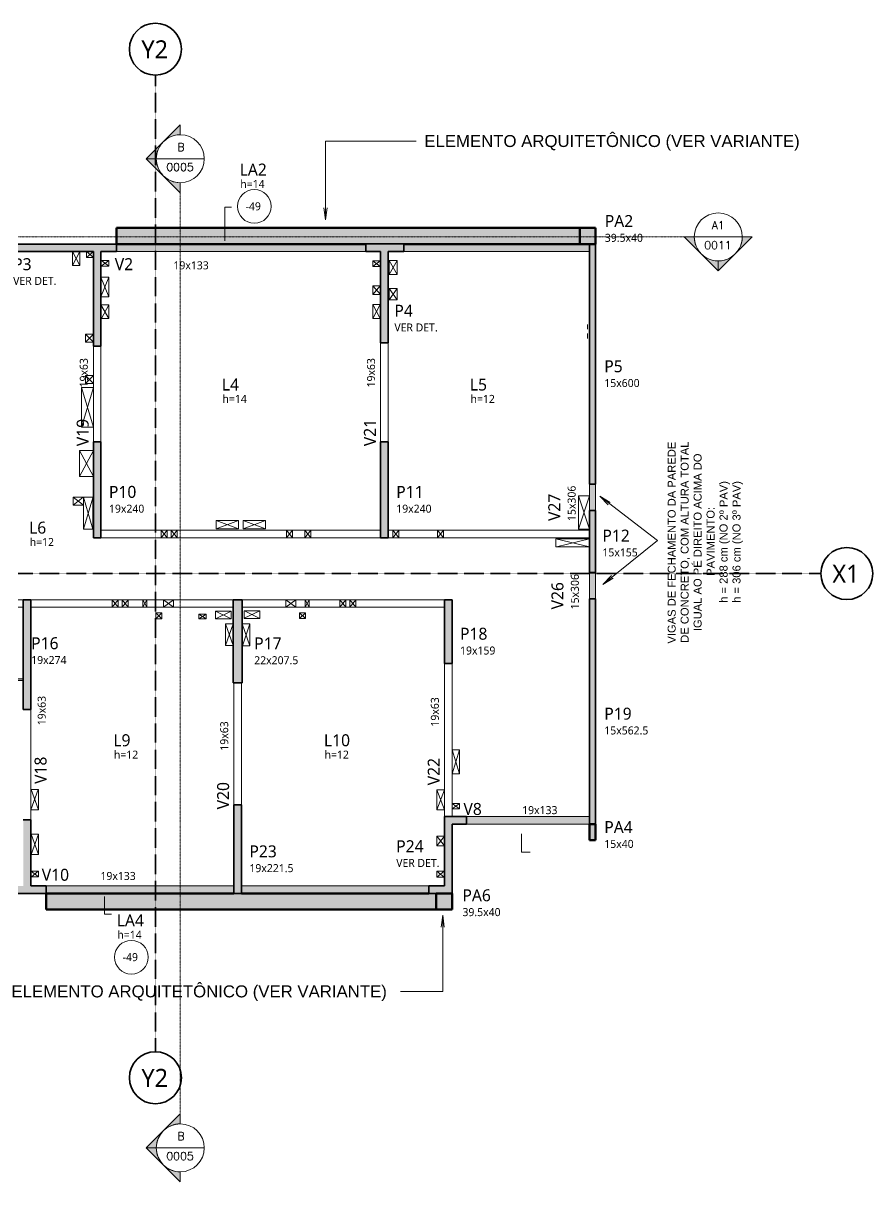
# Model space of a CAD drawing. Header units: centimetres. Extents: x -2102 to 22188, y -1637 to 88376.
# Drawn here: x 5871 to 7994, y -1637 to 1259 of the extents above; entities that cross this region are included whole.
import ezdxf

# ---------------------------------------------------------------- set-up
doc = ezdxf.new("R2010")
doc.units = ezdxf.units.CM
for name, pattern in [('Centro de 6 mm', [1.32, 0.6, -0.24, 0.24, -0.24]), ('Dash dot', [1.5875, 0.635, -0.47625, 0, -0.47625]), ('Traço', [0.635, 0.3175, -0.3175])]:
    doc.linetypes.add(name, pattern=pattern)
doc.layers.add('A-DETL', color=7, linetype='Continuous', lineweight=9, true_color=0x00a600)
for name, color, linetype, lineweight in [('A-DETL-THIN', 7, 'Continuous', 18), ('A-FLOR', 7, 'Continuous', 18), ('A-FLOR-IDEN', 7, 'Continuous', 9), ('G-ANNO-SYMB', 7, 'Continuous', 9), ('G-ANNO-TEXT', 7, 'Continuous', 9), ('S-BEAM', 7, 'Continuous', 18), ('S-BEAM-HDLN', 7, 'Traço', 18), ('S-BEAM-IDEN', 7, 'Continuous', 9), ('S-COLS', 7, 'Continuous', 18), ('S-COLS-IDEN', 7, 'Continuous', 9), ('S-GRID', 7, 'Continuous', 9), ('S-GRID-IDEN', 7, 'Continuous', 9)]:
    doc.layers.add(name, color=color, linetype=linetype, lineweight=lineweight)
doc.styles.add('Arial_2', font='arial.ttf', dxfattribs={"height": 30})
doc.styles.add('Arial_3', font='arial.ttf', dxfattribs={"height": 20})
doc.styles.add('Gadugi', font='gadugi.ttf', dxfattribs={"height": 45})
doc.styles.add('Gadugi_3', font='gadugi.ttf', dxfattribs={"height": 30})
doc.styles.add('Gadugi_4', font='gadugi.ttf', dxfattribs={"height": 20})
doc.styles.add('Gadugi_5', font='gadugi.ttf', dxfattribs={"height": 0.2})
doc.styles.add('RomanD', font='romand__.ttf', dxfattribs={"height": 20})

# ---------------------------------------------------------------- blocks, each defined once
blk = doc.blocks.new('TQS - Pilar Polig_5 - TQS Column-2591262-PL K 001 - FORMA DO PAVIMENTO TIPO 1 - CORTES ARQUITETURA')
at = {"layer": 'S-COLS', "linetype": 'Traço', "lineweight": 9, "true_color": 0x808080}
blk.add_hatch(color=8, dxfattribs=at).paths.add_polyline_path([(9.7, 150.1), (-9.3, 150.1), (-9.3, -77.5), (-48, -77.5), (-48, -96.5), (47, -96.5), (47, -77.5), (9.7, -77.5)], flags=0)
at = {"layer": 'S-COLS', "lineweight": 35}
for p, q in [((-9.3, -77.5), (-9.3, 150.1)), ((-9.3, 150.1), (9.7, 150.1)), ((9.7, 150.1), (9.7, -77.5)), ((-48, -96.5), (-48, -77.5)), ((-48, -77.5), (-9.3, -77.5)), ((9.7, -77.5), (47, -77.5)), ((47, -77.5), (47, -96.5)), ((47, -96.5), (-48, -96.5))]:
    blk.add_line(p, q, dxfattribs=at)
blk = doc.blocks.new('TQS - Pilar retangular - 15_0 x 40_0-2890008-PL K 001 - FORMA DO PAVIMENTO TIPO 1 - CORTES ARQUITETURA')
at = {"layer": 'S-COLS', "linetype": 'Traço', "lineweight": 50, "true_color": 0x808080}
blk.add_hatch(color=8, dxfattribs=at).paths.add_polyline_path([(-7.5, 20), (-7.5, -20), (7.5, -20), (7.5, 20)], flags=0)
at = {"layer": 'S-COLS', "color": 190, "lineweight": 50, "true_color": 0x8000ff}
for p, q in [((-7.5, 20), (-7.5, -20)), ((7.5, 20), (-7.5, 20)), ((7.5, -20), (7.5, 20)), ((-7.5, -20), (7.5, -20))]:
    blk.add_line(p, q, dxfattribs=at)
blk = doc.blocks.new('PED_COMPL_ESC_TRIANGULO_CIMA_R00_2019 - 01-3741802-PL K 001 - FORMA DO PAVIMENTO TIPO 1 - CORTES ARQUITETURA')
at = {"layer": 'S-BEAM', "true_color": 0x0080ff}
blk.add_hatch(color=150, dxfattribs=at).paths.add_polyline_path([(72.5, 0), (72.5, 3.9), (-72.5, 3.9), (-72.5, 0)], flags=0)
at = {"layer": 'S-BEAM'}
for p, q in [((-72.5, 3.9), (-72.5, 0.1)), ((-72.5, 3.9), (72.5, 3.9)), ((72.5, 0), (-72.5, 0))]:
    blk.add_line(p, q, dxfattribs=at)
blk = doc.blocks.new('Corte - M_Cabeça do corte - Preenchida-2060824-PL K 001 - FORMA DO PAVIMENTO TIPO 1 - CORTES ARQUITETURA')
at = {"layer": 'G-ANNO-SYMB'}
h = blk.add_hatch(color=256, dxfattribs=at)
edge = h.paths.add_edge_path(flags=0)
edge.add_line((-0.6, 0.849), (-0.6, 0.6))
edge.add_arc((-0.6, 0), 0.6, 90, 135)
edge.add_line((-1.024, 0.424), (-0.6, 0.849))
h = blk.add_hatch(color=256, dxfattribs=at)
edge = h.paths.add_edge_path(flags=0)
edge.add_line((-0.6, 0.849), (-0.176, 0.424))
edge.add_arc((-0.6, 0), 0.6, 45, 90)
edge.add_line((-0.6, 0.6), (-0.6, 0.849))
h = blk.add_hatch(color=256, dxfattribs=at)
edge = h.paths.add_edge_path(flags=0)
edge.add_line((-1.449, 0), (-1.024, 0.424))
edge.add_arc((-0.6, 0), 0.6, 135, 180)
edge.add_line((-1.2, 0), (-1.449, 0))
h = blk.add_hatch(color=256, dxfattribs=at)
edge = h.paths.add_edge_path(flags=0)
edge.add_line((0.249, 0), (0, 0))
edge.add_arc((-0.6, 0), 0.6, 360, 405)
edge.add_line((-0.176, 0.424), (0.249, 0))
for p, q in [((-0.6, 0.849), (-1.449, 0)), ((-0.6, 0.849), (-1.024, 0.424)), ((-0.6, 0.849), (0.249, 0)), ((-0.6, 0.6), (-0.6, 0.849)), ((-0.6, 0.849), (-0.6, 0.6)), ((-0.176, 0.424), (-0.6, 0.849)), ((-1.024, 0.424), (-1.449, 0)), ((0.249, 0), (-0.176, 0.424)), ((-1.449, 0), (-1.2, 0)), ((0, 0), (0.249, 0)), ((-1.2, 0), (-1.449, 0)), ((0, 0), (0.249, 0))]:
    blk.add_line(p, q, dxfattribs=at)
for start, end in [(360, 180), (90, 135), (45, 90), (135, 180), (360, 45), (180, 360)]:
    blk.add_arc((-0.6, 0), 0.6, start, end, dxfattribs=at)
blk = doc.blocks.new('PED_TAG_PILAR_R04 - PILAR VER DET_-2523782-PL K 001 - FORMA DO PAVIMENTO TIPO 1 - CORTES ARQUITETURA')
at = {"layer": 'S-COLS-IDEN', "insert": (0.115, -0.633), "char_height": 0.2, "width": 1.37089, "attachment_point": 1, "style": 'Gadugi_5'}
blk.add_mtext('VER DET.', dxfattribs=at)
blk = doc.blocks.new('PED_TAG_LAJE_R03 - TÍTULO_ESPESSURA_REBAIXO-2582888-PL K 001 - FORMA DO PAVIMENTO TIPO 1 - CORTES ARQUITETURA')
at = {"layer": 'A-FLOR-IDEN'}
blk.add_circle((-0.108, -0.761), 0.421, dxfattribs=at)
blk = doc.blocks.new('Eixo - Y2-2173031-PL K 001 - FORMA DO PAVIMENTO TIPO 1 - CORTES ARQUITETURA')
at = {"layer": 'S-GRID-IDEN', "color": 40, "lineweight": 35, "true_color": 0xffc000}
blk.add_circle((0, 0), 0.65, dxfattribs=at)
blk = doc.blocks.new('Eixo - X1-2173051-PL K 001 - FORMA DO PAVIMENTO TIPO 1 - CORTES ARQUITETURA')
at = {"layer": 'S-GRID-IDEN', "color": 152, "lineweight": 35, "true_color": 0x0070c0}
blk.add_circle((0, 0), 0.65, dxfattribs=at)

msp = doc.modelspace()

# ---------------------------------------------------------------- hatches: boundary and pattern name
at = {"layer": 'A-FLOR', "true_color": 0xa7d7e1}
for points in [[(6103.95, 707.12), (7261.73, 707.12), (7261.73, 747.12), (6103.95, 747.12)], [(5928.47, -955.95), (6903.22, -955.95), (6903.22, -915.95), (5928.47, -915.95)]]:
    msp.add_hatch(color=9, dxfattribs=at).paths.add_polyline_path(points, flags=0)
at = {"layer": 'S-BEAM', "true_color": 0xccffcc}
for points in [[(6103.95, 688.12), (6726.97, 688.12), (6726.97, 707.12), (6103.95, 707.12)], [(7261.73, 688.12), (7286.22, 688.12), (7286.22, 707.12), (6821.97, 707.12), (6821.97, 688.12), (7005.04, 688.12)], [(7005.04, -742.38), (7286.22, -742.38), (7286.22, -723.38), (6978.47, -723.38), (6978.47, -742.38)], [(6397.22, -915.95), (6397.22, -896.95), (5928.47, -896.95), (5928.47, -915.95), (6039.33, -915.95)], [(6884.97, -915.95), (6884.97, -896.95), (6416.22, -896.95), (6416.22, -915.95), (6522.19, -915.95)]]:
    msp.add_hatch(color=254, dxfattribs=at).paths.add_polyline_path(points, flags=0)
at = {"layer": 'S-BEAM', "true_color": 0xe6b8b7}
for points in [[(7286.22, 41.1), (7301.22, 41.1), (7301.22, 107.17), (7286.22, 107.17), (7286.22, 78.12)], [(7286.22, -179.85), (7301.22, -179.85), (7301.22, -113.88), (7286.22, -113.88)]]:
    msp.add_hatch(color=9, dxfattribs=at).paths.add_polyline_path(points, flags=0)
at = {"layer": 'S-COLS', "true_color": 0x808080}
for points in [[(7301.23, 707.12), (7301.23, 747.12), (7261.73, 747.12), (7261.73, 707.12)], [(6046.21, 452.12), (6065.21, 452.12), (6065.21, 688.12), (6103.95, 688.12), (6103.95, 707.12), (5566.96, 707.12), (5566.96, 688.12), (5605.71, 688.12), (5605.71, 452.12), (5624.71, 452.12), (5624.71, 688.12), (6046.21, 688.12)], [(7301.22, 107.17), (7301.22, 707.12), (7286.22, 707.12), (7286.22, 107.17)], [(6065.21, -26.88), (6065.21, 213.12), (6046.21, 213.12), (6046.21, -26.88)], [(6783.22, -26.88), (6783.22, 213.12), (6764.22, 213.12), (6764.22, -26.88)], [(7301.22, -113.88), (7301.22, 41.1), (7286.22, 41.1), (7286.22, -113.88)], [(5889.73, -455.88), (5889.73, -181.88), (5870.73, -181.88), (5870.73, -455.88)], [(6417.72, -389.38), (6417.72, -181.88), (6395.72, -181.88), (6395.72, -389.38)], [(6942.72, -340.88), (6942.72, -181.88), (6923.72, -181.88), (6923.72, -340.88)], [(7301.22, -742.38), (7301.22, -179.85), (7286.22, -179.85), (7286.22, -742.38)], [(6416.22, -915.95), (6416.22, -694.48), (6397.22, -694.48), (6397.22, -915.95)], [(6942.72, -915.95), (6942.72, -742.38), (6978.47, -742.38), (6978.47, -723.38), (6923.72, -723.38), (6923.72, -896.95), (6884.97, -896.95), (6884.97, -915.95)], [(5928.47, -915.95), (5928.47, -896.95), (5889.73, -896.95), (5889.73, -731.83), (5870.73, -731.83), (5870.73, -896.95), (5449.21, -896.95), (5449.21, -731.83), (5430.21, -731.83), (5430.21, -896.95), (5391.48, -896.95), (5391.48, -915.95), (5556.48, -915.95)], [(6942.72, -955.95), (6942.72, -915.95), (6903.22, -915.95), (6903.22, -955.95)]]:
    msp.add_hatch(color=8, dxfattribs=at).paths.add_polyline_path(points, flags=0)

# ---------------------------------------------------------------- linework, layer by layer
at = {"layer": 'A-DETL', "color": 7}
for p, q in [((6391.58, 798.97), (6374.58, 798.97)), ((6374.58, 798.97), (6374.58, 714.97)), ((7115.95, -766.57), (7115.95, -812.88)), ((7115.95, -812.88), (7137.95, -812.88)), ((6074.36, -967.95), (6074.36, -923.95)), ((6091.36, -967.95), (6074.36, -967.95))]:
    msp.add_line(p, q, dxfattribs=at)
at = {"layer": 'A-DETL-THIN'}
for p, q in [((6012.1, 688.12), (5994.2, 653.48)), ((5994.2, 688.12), (6012.1, 653.48)), ((6029.42, 688.12), (6046.21, 673.51)), ((6029.42, 673.51), (6046.21, 688.12)), ((6084.96, 666.11), (6066.04, 651.33)), ((6066.29, 666.11), (6084.96, 651.33)), ((6744.71, 665.47), (6763.22, 650.86)), ((6744.71, 650.86), (6763.22, 665.47)), ((6785.67, 665.85), (6805.21, 630.8)), ((6785.67, 630.8), (6805.21, 665.85)), ((6065.21, 624.52), (6084.96, 575.45)), ((6084.96, 624.52), (6065.21, 575.45)), ((6744.71, 602.57), (6764.22, 580.9)), ((6744.71, 580.69), (6763.22, 602.57)), ((6785.67, 595.56), (6805.21, 567.92)), ((6785.67, 567.92), (6805.21, 595.56)), ((6065.21, 554.8), (6084.96, 520.81)), ((6084.96, 554.8), (6066.12, 520.81)), ((6744.71, 555.82), (6763.22, 520.81)), ((6744.71, 520.81), (6763.22, 555.82)), ((6763.22, 520.81), (6744.71, 520.81)), ((7281.22, 506.12), (7281.22, 494.12)), ((6026.21, 482.05), (6046.21, 462.05)), ((6026.21, 461.57), (6046.21, 481.57)), ((7281.22, 483.2), (7281.22, 471.2)), ((6026.21, 378.12), (6046.21, 358.12)), ((6026.21, 358.12), (6046.21, 378.12)), ((6016.21, 249.12), (6046.21, 348.62)), ((6016.71, 348.62), (6046.21, 249.12)), ((6011.21, 191.35), (6046.21, 126.16)), ((6011.21, 126.16), (6046.21, 191.35)), ((5995.99, 74.62), (6021.44, 54.53)), ((5995.99, 54.79), (6021.1, 74.62)), ((6021.44, 54.79), (6021.44, 74.62)), ((6021.44, 74.62), (6044.44, -5.63)), ((6021.44, -5.63), (6044.44, 73.02)), ((7258.78, 78.12), (7286.22, -5.38)), ((7258.78, -5.38), (7286.22, 78.12)), ((6353.28, 16.13), (6408.71, -4.38)), ((6353.28, -4.38), (6408.71, 16.13)), ((6420.71, 16.13), (6476.15, -4.38)), ((6420.71, -4.38), (6476.15, 16.13)), ((6230.74, -7.88), (6215.74, -26.88)), ((6230.74, -26.88), (6215.74, -7.88)), ((6255.84, -7.88), (6240.84, -26.88)), ((6255.84, -26.88), (6240.84, -7.88)), ((6543.72, -7.88), (6528.72, -26.88)), ((6543.72, -26.88), (6528.72, -7.88)), ((6589.71, -7.88), (6574.71, -26.88)), ((6589.71, -26.88), (6574.71, -7.88)), ((6809.49, -7.88), (6794.49, -26.88)), ((6809.49, -26.88), (6794.49, -7.88)), ((6921.41, -7.88), (6906.41, -26.88)), ((6921.41, -26.88), (6906.41, -7.88)), ((7202.46, -29.38), (7286.22, -49.29)), ((7203.72, -49.29), (7286.22, -29.38)), ((6107.93, -200.88), (6092.93, -181.88)), ((6107.93, -181.88), (6092.93, -200.88)), ((6133.14, -200.88), (6118.14, -181.88)), ((6133.14, -181.88), (6118.14, -200.88)), ((6179.79, -200.88), (6169.79, -181.88)), ((6179.79, -181.88), (6169.79, -200.88)), ((6246.14, -181.88), (6221.14, -200.88)), ((6246.14, -200.88), (6221.14, -181.88)), ((6552.22, -200.88), (6527.22, -181.88)), ((6552.22, -181.88), (6527.22, -200.88)), ((6585.62, -181.88), (6575.62, -200.88)), ((6585.62, -200.88), (6575.62, -181.88)), ((6677.37, -181.88), (6662.37, -200.88)), ((6677.37, -200.88), (6662.37, -181.88)), ((6702.37, -181.88), (6687.37, -200.88)), ((6702.37, -200.88), (6687.37, -181.88)), ((6202.28, -214.34), (6217.5, -229.56)), ((6202.28, -229.88), (6217.5, -214.66)), ((6309.5, -218.26), (6328.22, -229.88)), ((6328.22, -218.26), (6309.5, -229.88)), ((6351.04, -210.76), (6390.22, -229.88)), ((6390.22, -210.76), (6351.04, -229.88)), ((6422.72, -227.88), (6462.36, -210.04)), ((6462.36, -228.88), (6423.76, -210.04)), ((6561.12, -214.84), (6576.09, -228.88)), ((6576.09, -214.84), (6561.12, -228.88)), ((6376.2, -241.88), (6395.72, -296.45)), ((6376.2, -296.45), (6395.72, -241.88)), ((6417.73, -241.88), (6437.49, -297.15)), ((6418.82, -296.7), (6437.49, -241.88)), ((6942.72, -557.18), (6961.71, -616.93)), ((6942.72, -616.93), (6961.71, -557.18)), ((5889.73, -707.32), (5907.86, -656.52)), ((5908.72, -707.32), (5890.59, -656.52)), ((6904.46, -656.89), (6923.72, -707)), ((6904.46, -707), (6923.72, -656.89)), ((6942.72, -690.76), (6961.71, -704.58)), ((6942.72, -704.58), (6961.71, -690.76)), ((5908.72, -768.13), (5890.73, -818.55)), ((5890.73, -768.13), (5908.72, -818.55)), ((6904.46, -772.92), (6923.72, -796.64)), ((6904.46, -796.64), (6923.72, -772.92)), ((5908.72, -874.38), (5890.73, -860.17)), ((5891.5, -874.38), (5908.43, -860.17)), ((6904.46, -875.19), (6923.72, -859.55)), ((6904.46, -860.21), (6923.72, -875.85))]:
    msp.add_line(p, q, dxfattribs=at)
at = {"layer": 'A-FLOR', "color": 190, "lineweight": 50, "true_color": 0x8000ff}
for p, q in [((6103.95, 707.12), (6103.95, 747.12)), ((6103.95, 747.12), (7261.73, 747.12)), ((6726.97, 707.12), (6103.95, 707.12)), ((7261.73, 707.12), (6821.97, 707.12)), ((5928.47, -955.95), (5928.47, -915.95)), ((5928.47, -915.95), (6397.22, -915.95)), ((6416.22, -915.95), (6884.97, -915.95)), ((6903.22, -955.95), (5928.47, -955.95))]:
    msp.add_line(p, q, dxfattribs=at)
at = {"layer": 'A-FLOR'}
for p, q in [((5994.2, 688.12), (5994.2, 653.48)), ((6012.1, 653.48), (6012.1, 688.12)), ((6029.42, 688.12), (6029.42, 673.51)), ((6029.42, 673.51), (6046.21, 673.51)), ((6084.96, 666.11), (6065.21, 666.11)), ((6084.96, 651.33), (6084.96, 666.11)), ((5994.2, 653.48), (6012.1, 653.48)), ((6065.21, 651.33), (6084.96, 651.33)), ((6763.22, 665.47), (6744.71, 665.47)), ((6744.71, 665.47), (6744.71, 650.86)), ((6744.71, 650.86), (6763.22, 650.86)), ((6763.22, 650.86), (6763.22, 665.47)), ((6805.21, 665.85), (6785.67, 665.85)), ((6785.67, 665.85), (6785.67, 630.8)), ((6805.21, 630.8), (6805.21, 665.85)), ((6084.96, 624.52), (6065.21, 624.52)), ((6084.96, 575.45), (6084.96, 624.52)), ((6785.67, 630.8), (6805.21, 630.8)), ((6763.22, 602.57), (6744.71, 602.57)), ((6744.71, 602.57), (6744.71, 580.69)), ((6744.71, 580.69), (6763.22, 580.69)), ((6763.22, 580.69), (6763.22, 602.57)), ((6805.21, 595.56), (6785.67, 595.56)), ((6785.67, 595.56), (6785.67, 567.92)), ((6805.21, 567.92), (6805.21, 595.56)), ((6065.21, 575.45), (6084.96, 575.45)), ((6084.96, 554.8), (6065.21, 554.8)), ((6084.96, 520.81), (6084.96, 554.8)), ((6763.22, 555.82), (6744.71, 555.82)), ((6744.71, 555.82), (6744.71, 520.81)), ((6763.22, 520.81), (6763.22, 555.82)), ((6785.67, 567.92), (6805.21, 567.92)), ((6065.21, 520.81), (6084.96, 520.81)), ((6744.71, 520.81), (6763.22, 520.81)), ((6046.21, 482.05), (6026.21, 482.05)), ((6026.21, 482.05), (6026.21, 461.57)), ((6026.21, 461.57), (6046.21, 461.57)), ((6046.21, 378.12), (6026.21, 378.12)), ((6026.21, 378.12), (6026.21, 358.12)), ((6046.21, 348.62), (6016.21, 348.62)), ((6016.21, 348.62), (6016.21, 249.12)), ((6026.21, 358.12), (6046.21, 358.12)), ((6016.21, 249.12), (6046.21, 249.12)), ((6046.21, 191.35), (6011.21, 191.35)), ((6011.21, 191.35), (6011.21, 126.16)), ((6011.21, 126.16), (6046.21, 126.16)), ((7286.22, 107.17), (7286.22, 78.12)), ((5995.99, 74.62), (5995.99, 54.79)), ((6044.44, 74.62), (5995.99, 74.62)), ((6044.44, -5.63), (6044.44, 74.62)), ((7286.22, 78.12), (7258.78, 78.12)), ((7258.78, 78.12), (7258.78, -5.38)), ((5995.99, 54.79), (6021.44, 54.79)), ((6021.44, 54.79), (6021.44, -5.63)), ((6408.71, 16.13), (6353.28, 16.13)), ((6353.28, 16.13), (6353.28, -4.38)), ((6408.71, -4.38), (6408.71, 16.13)), ((6476.15, 16.13), (6420.71, 16.13)), ((6420.71, 16.13), (6420.71, -4.38)), ((6476.15, -4.38), (6476.15, 16.13)), ((6021.44, -5.63), (6044.44, -5.63)), ((6353.28, -4.38), (6408.71, -4.38)), ((6420.71, -4.38), (6476.15, -4.38)), ((7258.78, -5.38), (7286.22, -5.38)), ((7286.22, -29.38), (7202.46, -29.38)), ((7202.46, -29.38), (7202.46, -49.29)), ((7202.46, -49.29), (7286.22, -49.29)), ((7286.22, -113.88), (7286.22, -179.85)), ((6217.5, -214.34), (6202.28, -214.34)), ((6202.28, -214.34), (6202.28, -229.88)), ((6202.28, -229.88), (6217.5, -229.88)), ((6217.5, -229.88), (6217.5, -214.34)), ((6328.22, -218.26), (6309.5, -218.26)), ((6309.5, -218.26), (6309.5, -229.88)), ((6309.5, -229.88), (6328.22, -229.88)), ((6328.22, -229.88), (6328.22, -218.26)), ((6390.22, -210.76), (6351.04, -210.76)), ((6351.04, -210.76), (6351.04, -229.88)), ((6351.04, -229.88), (6390.22, -229.88)), ((6390.22, -229.88), (6390.22, -210.76)), ((6462.36, -210.04), (6422.72, -210.04)), ((6422.72, -210.04), (6422.72, -228.88)), ((6422.72, -228.88), (6462.36, -228.88)), ((6462.36, -228.88), (6462.36, -210.04)), ((6576.09, -214.84), (6561.12, -214.84)), ((6561.12, -214.84), (6561.12, -228.88)), ((6561.12, -228.88), (6576.09, -228.88)), ((6576.09, -228.88), (6576.09, -214.84)), ((6395.72, -241.88), (6376.2, -241.88)), ((6376.2, -241.88), (6376.2, -296.45)), ((6437.49, -241.88), (6417.73, -241.88)), ((6437.49, -296.7), (6437.49, -241.88)), ((6376.2, -296.45), (6395.72, -296.45)), ((6417.73, -296.7), (6437.49, -296.7)), ((6961.71, -557.18), (6942.72, -557.18)), ((6961.71, -616.93), (6961.71, -557.18)), ((6942.72, -616.93), (6961.71, -616.93)), ((5908.72, -656.52), (5889.73, -656.52)), ((5908.72, -707.32), (5908.72, -656.52)), ((6923.72, -656.89), (6904.46, -656.89)), ((6904.46, -656.89), (6904.46, -707)), ((6961.71, -690.76), (6942.72, -690.76)), ((6961.71, -704.58), (6961.71, -690.76)), ((5889.73, -707.32), (5908.72, -707.32)), ((6904.46, -707), (6923.72, -707)), ((6942.72, -704.58), (6961.71, -704.58)), ((5890.73, -768.13), (5890.73, -818.55)), ((5908.72, -768.13), (5890.73, -768.13)), ((5908.72, -818.55), (5908.72, -768.13)), ((6923.72, -772.92), (6904.46, -772.92)), ((6904.46, -772.92), (6904.46, -796.64)), ((6904.46, -796.64), (6923.72, -796.64)), ((5890.73, -818.55), (5908.72, -818.55)), ((5908.72, -860.17), (5890.73, -860.17)), ((5890.73, -860.17), (5890.73, -874.38)), ((5908.72, -874.38), (5908.72, -860.17)), ((6923.72, -860.21), (6904.46, -860.21)), ((6904.46, -860.21), (6904.46, -875.19)), ((5890.73, -874.38), (5908.72, -874.38)), ((6904.46, -875.19), (6923.72, -875.19))]:
    msp.add_line(p, q, dxfattribs=at)
at = {"layer": 'G-ANNO-SYMB'}
for p, q in [((6203.39, 920.19), (6323.39, 920.19)), ((7548.04, 724.8), (7668.04, 724.8)), ((6203.39, -1551.76), (6323.39, -1551.76))]:
    msp.add_line(p, q, dxfattribs=at)
at = {"layer": 'G-ANNO-SYMB', "linetype": 'Centro de 6 mm'}
for p, q in [((6263.39, -1491.76), (6263.39, 860.19)), ((7548.04, 724.8), (4019.95, 724.8))]:
    msp.add_line(p, q, dxfattribs=at)
at = {"layer": 'G-ANNO-TEXT'}
for p, q in [((6626.52, 964.5), (6684.63, 964.5)), ((6626.52, 767.88), (6626.52, 964.5)), ((6684.63, 964.5), (6853.3, 964.5)), ((6626.52, 767.88), (6622.57, 797.88)), ((6626.52, 767.88), (6630.47, 797.88)), ((7311.91, 76.64), (7338.1, 61.47)), ((7311.91, 76.64), (7333.28, 55.21)), ((7311.91, 76.64), (7455.81, -34.11)), ((7319.91, -143.44), (7455.81, -34.11)), ((7319.91, -143.44), (7340.81, -121.56)), ((7319.91, -143.44), (7345.76, -127.71)), ((6919.39, -969.82), (6915.44, -999.82)), ((6919.39, -969.82), (6923.34, -999.82)), ((6919.39, -969.82), (6919.39, -1160.65)), ((6919.39, -1160.65), (6814, -1160.65))]:
    msp.add_line(p, q, dxfattribs=at)
at = {"layer": 'S-BEAM'}
for p, q in [((6103.95, 707.12), (6726.97, 707.12)), ((6821.97, 707.12), (7261.73, 707.12)), ((6103.95, 688.12), (6726.97, 688.12)), ((6821.97, 688.12), (7286.22, 688.12)), ((6046.21, 213.12), (6046.21, 452.12)), ((6065.21, 213.12), (6065.21, 452.12)), ((6764.22, 213.12), (6764.22, 460.55)), ((6783.22, 213.12), (6783.22, 460.55)), ((7301.22, 41.1), (7301.22, 107.17)), ((7286.22, 41.1), (7286.22, 78.12)), ((6065.21, -7.88), (6764.22, -7.88)), ((6065.21, -26.88), (6764.22, -26.88)), ((6783.22, -7.88), (7286.22, -7.88)), ((6783.22, -26.88), (7286.22, -26.88)), ((7301.22, -179.85), (7301.22, -113.88)), ((5449.21, -181.88), (5870.73, -181.88)), ((5603.74, -200.88), (5870.73, -200.88)), ((5889.73, -181.88), (6395.72, -181.88)), ((5889.73, -200.88), (6395.72, -200.88)), ((6417.72, -181.88), (6923.72, -181.88)), ((6417.72, -200.88), (6923.72, -200.88)), ((6923.72, -723.38), (6923.72, -340.88)), ((6942.72, -723.38), (6942.72, -340.88)), ((6397.22, -694.48), (6397.22, -389.38)), ((6416.22, -694.48), (6416.22, -389.38)), ((5889.73, -731.83), (5889.73, -455.88)), ((6978.47, -723.38), (7286.22, -723.38)), ((6978.47, -742.38), (7286.22, -742.38)), ((6397.22, -896.95), (5928.47, -896.95)), ((6416.22, -896.95), (6884.97, -896.95)), ((6397.22, -915.95), (5928.47, -915.95)), ((6416.22, -915.95), (6884.97, -915.95))]:
    msp.add_line(p, q, dxfattribs=at)
at = {"layer": 'S-BEAM-HDLN', "linetype": 'Continuous'}
for p, q in [((6215.74, -7.88), (6215.74, -26.88)), ((6230.74, -26.88), (6230.74, -7.88)), ((6240.84, -7.88), (6240.84, -26.88)), ((6255.84, -26.88), (6255.84, -7.88)), ((6528.72, -7.88), (6528.72, -26.88)), ((6543.72, -26.88), (6543.72, -7.88)), ((6574.71, -7.88), (6574.71, -26.88)), ((6589.71, -26.88), (6589.71, -7.88)), ((6794.49, -7.88), (6794.49, -26.88)), ((6809.49, -26.88), (6809.49, -7.88)), ((6906.41, -7.88), (6906.41, -26.88)), ((6921.41, -26.88), (6921.41, -7.88)), ((6092.93, -181.88), (6092.93, -200.88)), ((6107.93, -200.88), (6107.93, -181.88)), ((6118.14, -181.88), (6118.14, -200.88)), ((6133.14, -200.88), (6133.14, -181.88)), ((6169.79, -181.88), (6169.79, -200.88)), ((6179.79, -200.88), (6179.79, -181.88)), ((6221.14, -181.88), (6221.14, -200.88)), ((6246.14, -200.88), (6246.14, -181.88)), ((6527.22, -181.88), (6527.22, -200.88)), ((6552.22, -200.88), (6552.22, -181.88)), ((6575.62, -181.88), (6575.62, -200.88)), ((6585.62, -200.88), (6585.62, -181.88)), ((6662.37, -181.88), (6662.37, -200.88)), ((6677.37, -200.88), (6677.37, -181.88)), ((6687.37, -181.88), (6687.37, -200.88)), ((6702.37, -200.88), (6702.37, -181.88))]:
    msp.add_line(p, q, dxfattribs=at)
at = {"layer": 'S-COLS', "color": 190, "lineweight": 50, "true_color": 0x8000ff}
for p, q in [((7261.73, 707.12), (7261.73, 747.12)), ((7261.73, 747.12), (7301.23, 747.12)), ((7301.23, 747.12), (7301.23, 707.12)), ((7301.23, 707.12), (7261.73, 707.12)), ((6903.22, -955.95), (6903.22, -915.95)), ((6903.22, -915.95), (6942.72, -915.95)), ((6942.72, -915.95), (6942.72, -955.95)), ((6942.72, -955.95), (6903.22, -955.95))]:
    msp.add_line(p, q, dxfattribs=at)
at = {"layer": 'S-COLS', "lineweight": 35}
for p, q in [((5566.96, 707.12), (6103.95, 707.12)), ((6103.95, 707.12), (6103.95, 688.12)), ((7286.22, 107.17), (7286.22, 707.12)), ((7286.22, 707.12), (7301.22, 707.12)), ((7301.22, 707.12), (7301.22, 107.17)), ((6046.21, 688.12), (5624.71, 688.12)), ((6046.21, 452.12), (6046.21, 688.12)), ((6103.95, 688.12), (6065.21, 688.12)), ((6065.21, 688.12), (6065.21, 452.12)), ((6065.21, 452.12), (6046.21, 452.12)), ((6046.21, -26.88), (6046.21, 213.12)), ((6046.21, 213.12), (6065.21, 213.12)), ((6065.21, 213.12), (6065.21, -26.88)), ((6764.22, -26.88), (6764.22, 213.12)), ((6764.22, 213.12), (6783.22, 213.12)), ((6783.22, 213.12), (6783.22, -26.88)), ((7301.22, 107.17), (7286.22, 107.17)), ((7286.22, -113.88), (7286.22, 41.1)), ((7286.22, 41.1), (7301.22, 41.1)), ((7301.22, 41.1), (7301.22, -113.88)), ((6065.21, -26.88), (6046.21, -26.88)), ((6783.22, -26.88), (6764.22, -26.88)), ((7301.22, -113.88), (7286.22, -113.88)), ((5870.73, -455.88), (5870.73, -181.88)), ((5870.73, -181.88), (5889.73, -181.88)), ((5889.73, -181.88), (5889.73, -455.88)), ((6395.72, -389.38), (6395.72, -181.88)), ((6395.72, -181.88), (6417.72, -181.88)), ((6417.72, -181.88), (6417.72, -389.38)), ((6923.72, -340.88), (6923.72, -181.88)), ((6923.72, -181.88), (6942.72, -181.88)), ((6942.72, -181.88), (6942.72, -340.88)), ((7286.22, -742.38), (7286.22, -179.85)), ((7286.22, -179.85), (7301.22, -179.85)), ((7301.22, -179.85), (7301.22, -742.38)), ((6942.72, -340.88), (6923.72, -340.88)), ((6417.72, -389.38), (6395.72, -389.38)), ((5889.73, -455.88), (5870.73, -455.88)), ((6397.22, -915.95), (6397.22, -694.48)), ((6397.22, -694.48), (6416.22, -694.48)), ((6416.22, -694.48), (6416.22, -915.95)), ((6923.72, -896.95), (6923.72, -723.38)), ((6923.72, -723.38), (6978.47, -723.38)), ((6978.47, -723.38), (6978.47, -742.38)), ((5870.73, -731.83), (5889.73, -731.83)), ((5889.73, -731.83), (5889.73, -896.95)), ((6978.47, -742.38), (6942.72, -742.38)), ((6942.72, -742.38), (6942.72, -915.95)), ((5889.73, -896.95), (5928.47, -896.95)), ((5928.47, -896.95), (5928.47, -915.95)), ((6884.97, -915.95), (6884.97, -896.95)), ((6884.97, -896.95), (6923.72, -896.95)), ((5928.47, -915.95), (5391.48, -915.95)), ((6416.22, -915.95), (6397.22, -915.95)), ((6942.72, -915.95), (6884.97, -915.95))]:
    msp.add_line(p, q, dxfattribs=at)
at = {"layer": 'S-GRID', "color": 40, "linetype": 'Dash dot', "lineweight": 35, "true_color": 0xffc000}
msp.add_line((6201.22, 1129), (6201.22, -1311.44), dxfattribs=at)
at = {"layer": 'S-GRID', "color": 152, "linetype": 'Dash dot', "lineweight": 35, "true_color": 0x0070c0}
msp.add_line((7864.4, -116.45), (4089.1, -116.45), dxfattribs=at)

# ---------------------------------------------------------------- block references
at = {"layer": 'A-FLOR-IDEN', "xscale": 99.99999999999993, "yscale": 99.99999999999993, "zscale": 99.99999999999993}
for p in [(6459.28, 877.26), (6152.02, -999.16)]:
    msp.add_blockref('PED_TAG_LAJE_R03 - TÍTULO_ESPESSURA_REBAIXO-2582888-PL K 001 - FORMA DO PAVIMENTO TIPO 1 - CORTES ARQUITETURA', p, dxfattribs=at)
at = {"layer": 'G-ANNO-SYMB', "extrusion": (0, 0, -1), "xscale": 99.99999999999993, "yscale": 99.99999999999993, "zscale": 99.99999999999993, "rotation": 270.0000000000002}
msp.add_blockref('Corte - M_Cabeça do corte - Preenchida-2060824-PL K 001 - FORMA DO PAVIMENTO TIPO 1 - CORTES ARQUITETURA', (-6263.39, 860.19), dxfattribs=at)
at = {"layer": 'G-ANNO-SYMB', "xscale": 99.99999999999993, "yscale": 99.99999999999993, "zscale": 99.99999999999993}
for p, rotation in [((7548.04, 724.8), 180), ((6263.39, -1491.76), 90)]:
    msp.add_blockref('Corte - M_Cabeça do corte - Preenchida-2060824-PL K 001 - FORMA DO PAVIMENTO TIPO 1 - CORTES ARQUITETURA', p, dxfattribs=dict(at, rotation=rotation))
at = {"layer": 'S-BEAM'}
msp.add_blockref('PED_COMPL_ESC_TRIANGULO_CIMA_R00_2019 - 01-3741802-PL K 001 - FORMA DO PAVIMENTO TIPO 1 - CORTES ARQUITETURA', (5798.22, -383.88), dxfattribs=at)
at = {"layer": 'S-COLS', "rotation": 180}
msp.add_blockref('TQS - Pilar Polig_5 - TQS Column-2591262-PL K 001 - FORMA DO PAVIMENTO TIPO 1 - CORTES ARQUITETURA', (6773.95, 610.64), dxfattribs=at)
at = {"layer": 'S-COLS', "color": 190, "lineweight": 50, "true_color": 0x8000ff, "rotation": 180}
msp.add_blockref('TQS - Pilar retangular - 15_0 x 40_0-2890008-PL K 001 - FORMA DO PAVIMENTO TIPO 1 - CORTES ARQUITETURA', (7293.72, -762.38), dxfattribs=at)
at = {"layer": 'S-COLS-IDEN', "xscale": 99.99999999999993, "yscale": 99.99999999999993, "zscale": 99.99999999999993}
for p in [(5834.23, 688.2), (6787.13, 571.83), (6791.69, -766.41)]:
    msp.add_blockref('PED_TAG_PILAR_R04 - PILAR VER DET_-2523782-PL K 001 - FORMA DO PAVIMENTO TIPO 1 - CORTES ARQUITETURA', p, dxfattribs=at)
at = {"layer": 'S-GRID-IDEN', "color": 40, "true_color": 0xffc000, "xscale": 99.99999999999993, "yscale": 99.99999999999993, "zscale": 99.99999999999993, "rotation": 180}
for p in [(6201.22, 1194), (6201.22, -1376.44)]:
    msp.add_blockref('Eixo - Y2-2173031-PL K 001 - FORMA DO PAVIMENTO TIPO 1 - CORTES ARQUITETURA', p, dxfattribs=at)
at = {"layer": 'S-GRID-IDEN', "color": 152, "true_color": 0x0070c0, "xscale": 99.99999999999993, "yscale": 99.99999999999993, "zscale": 99.99999999999993, "rotation": 89.99999999999982}
msp.add_blockref('Eixo - X1-2173051-PL K 001 - FORMA DO PAVIMENTO TIPO 1 - CORTES ARQUITETURA', (7929.4, -116.45), dxfattribs=at)

# ---------------------------------------------------------------- texts
at = {"layer": 'A-FLOR-IDEN', "attachment_point": 1}
for s, insert, char_height, width, style in [('LA2', (6411.86, 908.12), 30, 84.9789, 'Gadugi_3'), ('h=14', (6413.42, 867.17), 20, 79.3671, 'Gadugi_4'), ('-49', (6426.65, 811.35), 20, 50.5063, 'Gadugi_4'), ('L4', (6367.3, 370.99), 30, 52.1097, 'Gadugi_3'), ('L5', (6987.3, 370.99), 30, 52.1097, 'Gadugi_3'), ('h=14', (6368.86, 330.03), 20, 79.3671, 'Gadugi_4'), ('h=12', (6988.86, 330.03), 20, 79.3671, 'Gadugi_4'), ('L6', (5885.5, 13.24), 30, 52.1097, 'Gadugi_3'), ('h=12', (5887.06, -27.72), 20, 79.3671, 'Gadugi_4'), ('L9', (6096.05, -518.05), 30, 52.1097, 'Gadugi_3'), ('L10', (6622.55, -518.05), 30, 80.1687, 'Gadugi_3'), ('h=12', (6097.62, -559), 20, 79.3671, 'Gadugi_4'), ('h=12', (6624.11, -559), 20, 79.3671, 'Gadugi_4'), ('LA4', (6104.59, -968.3), 30, 84.9789, 'Gadugi_3'), ('h=14', (6106.16, -1009.25), 20, 79.3671, 'Gadugi_4'), ('-49', (6119.39, -1065.07), 20, 50.5063, 'Gadugi_4')]:
    msp.add_mtext(s, dxfattribs=dict(at, insert=insert, char_height=char_height, width=width, style=style))
at = {"layer": 'G-ANNO-SYMB', "char_height": 20, "attachment_point": 1, "style": 'RomanD'}
for s, insert, width in [('B', (6256.26, 959.43), 22.4472), ('0005', (6228.46, 909.54), 89.789), ('A1', (7591.66, 764.05), 44.8945), ('0011', (7573.11, 714.16), 89.789), ('B', (6256.26, -1512.52), 22.4472), ('0005', (6228.46, -1562.41), 89.789)]:
    msp.add_mtext(s, dxfattribs=dict(at, insert=insert, width=width))
at = {"layer": 'G-ANNO-TEXT', "char_height": 30, "width": 1154.43, "attachment_point": 1, "style": 'Arial_2'}
for insert in [(6873.3, 979.5), (5841.41, -1145.65)]:
    msp.add_mtext('ELEMENTO ARQUITETÔNICO (VER VARIANTE)', dxfattribs=dict(at, insert=insert))
at = {"layer": 'G-ANNO-TEXT', "char_height": 20, "attachment_point": 1, "rotation": 90, "style": 'Arial_3'}
for s, insert, width in [('VIGAS DE FECHAMENTO DA PAREDE ', (7481.61, -291.5), 627.7213), ('DE CONCRETO, COM ALTURA TOTAL ', (7514.02, -289.51), 625.3162), ('IGUAL AO PÉ DIREITO ACIMA DO ', (7546.43, -260.41), 557.1728), ('h = 288 cm (NO 2º PAV)', (7611.26, -189.63), 376.7931), ('h = 306 cm (NO 3º PAV)', (7643.67, -189.63), 376.7931), ('PAVIMENTO:', (7578.84, -122.16), 212.4472)]:
    msp.add_mtext(s, dxfattribs=dict(at, insert=insert, width=width))
at = {"layer": 'S-BEAM-IDEN', "attachment_point": 1}
for s, insert, char_height, width, style in [('V2', (6099.72, 671.72), 30, 60.1266, 'Gadugi_3'), ('19x133', (6246.31, 663.85), 20, 108.2278, 'Gadugi_4'), ('V8', (6971.28, -689.8), 30, 60.1266, 'Gadugi_3'), ('19x133', (7117.88, -697.67), 20, 108.2278, 'Gadugi_4'), ('V10', (5917.28, -854.28), 30, 88.1856, 'Gadugi_3'), ('19x133', (6063.88, -862.15), 20, 108.2278, 'Gadugi_4')]:
    msp.add_mtext(s, dxfattribs=dict(at, insert=insert, char_height=char_height, width=width, style=style))
at = {"layer": 'S-BEAM-IDEN', "attachment_point": 1, "rotation": 90}
for s, insert, char_height, width, style in [('19x63', (6012.23, 348.52), 20, 89.789, 'Gadugi_4'), ('19x63', (6730.24, 348.52), 20, 89.789, 'Gadugi_4'), ('V19', (6004.36, 201.93), 30, 88.1856, 'Gadugi_3'), ('V21', (6722.37, 201.93), 30, 88.1856, 'Gadugi_3'), ('15x306', (7231.58, 14.91), 20, 108.2278, 'Gadugi_4'), ('V27', (7183.14, 14.91), 30, 88.1856, 'Gadugi_3'), ('V26', (7191.14, -206.04), 30, 88.1856, 'Gadugi_3'), ('15x306', (7239.58, -206.04), 20, 108.2278, 'Gadugi_4'), ('19x63', (5907.03, -495.59), 20, 89.789, 'Gadugi_4'), ('19x63', (6889.74, -498.93), 20, 89.789, 'Gadugi_4'), ('19x63', (6363.24, -559.08), 20, 89.789, 'Gadugi_4'), ('V18', (5899.16, -642.18), 30, 88.1856, 'Gadugi_3'), ('V22', (6881.87, -645.53), 30, 88.1856, 'Gadugi_3'), ('V20', (6355.37, -705.67), 30, 88.1856, 'Gadugi_3')]:
    msp.add_mtext(s, dxfattribs=dict(at, insert=insert, char_height=char_height, width=width, style=style))
at = {"layer": 'S-COLS-IDEN', "attachment_point": 1}
for s, insert, char_height, width, style in [('PA2', (7324.54, 779.58), 30, 89.789, 'Gadugi_3'), ('39.5x40', (7324.54, 732.6), 20, 115.443, 'Gadugi_4'), ('P3', (5845.71, 671.72), 30, 56.9198, 'Gadugi_3'), ('P4', (6798.62, 555.36), 30, 56.9198, 'Gadugi_3'), ('P5', (7323.21, 416.67), 30, 56.9198, 'Gadugi_3'), ('15x600', (7323.21, 369.69), 20, 108.2278, 'Gadugi_4'), ('P10', (6085.2, 102.65), 30, 84.9789, 'Gadugi_3'), ('P11', (6803.21, 102.65), 30, 84.9789, 'Gadugi_3'), ('19x240', (6085.2, 55.67), 20, 108.2278, 'Gadugi_4'), ('19x240', (6803.21, 55.67), 20, 108.2278, 'Gadugi_4'), ('P12', (7318.51, -6.64), 30, 84.9789, 'Gadugi_3'), ('15x155', (7318.51, -53.61), 20, 108.2278, 'Gadugi_4'), ('P18', (6962.71, -251.85), 30, 84.9789, 'Gadugi_3'), ('P16', (5890.77, -275.61), 30, 84.9789, 'Gadugi_3'), ('P17', (6448.21, -276.1), 30, 84.9789, 'Gadugi_3'), ('19x159', (6962.71, -298.83), 20, 108.2278, 'Gadugi_4'), ('19x274', (5890.77, -322.58), 20, 108.2278, 'Gadugi_4'), ('22x207.5', (6448.21, -323.08), 20, 133.8818, 'Gadugi_4'), ('P19', (7323.21, -451.59), 30, 84.9789, 'Gadugi_3'), ('15x562.5', (7323.21, -498.57), 20, 133.8818, 'Gadugi_4'), ('PA4', (7323.21, -735.14), 30, 89.789, 'Gadugi_3'), ('P23', (6436.21, -795.69), 30, 84.9789, 'Gadugi_3'), ('P24', (6803.18, -782.88), 30, 84.9789, 'Gadugi_3'), ('15x40', (7323.21, -782.12), 20, 89.789, 'Gadugi_4'), ('19x221.5', (6436.21, -842.67), 20, 133.8818, 'Gadugi_4'), ('PA6', (6968.7, -905.56), 30, 89.789, 'Gadugi_3'), ('39.5x40', (6968.7, -952.54), 20, 115.443, 'Gadugi_4')]:
    msp.add_mtext(s, dxfattribs=dict(at, insert=insert, char_height=char_height, width=width, style=style))
at = {"layer": 'S-GRID-IDEN', "color": 40, "true_color": 0xffc000, "char_height": 45, "width": 84.1772, "attachment_point": 1, "style": 'Gadugi'}
for insert in [(6166.18, 1216.09), (6166.18, -1354.35)]:
    msp.add_mtext('Y2', dxfattribs=dict(at, insert=insert))
at = {"layer": 'S-GRID-IDEN', "color": 152, "true_color": 0x0070c0, "insert": (7893.26, -94.63), "char_height": 45, "width": 87.3839, "attachment_point": 1, "style": 'Gadugi'}
msp.add_mtext('X1', dxfattribs=at)

doc.saveas('drawing.dxf')
